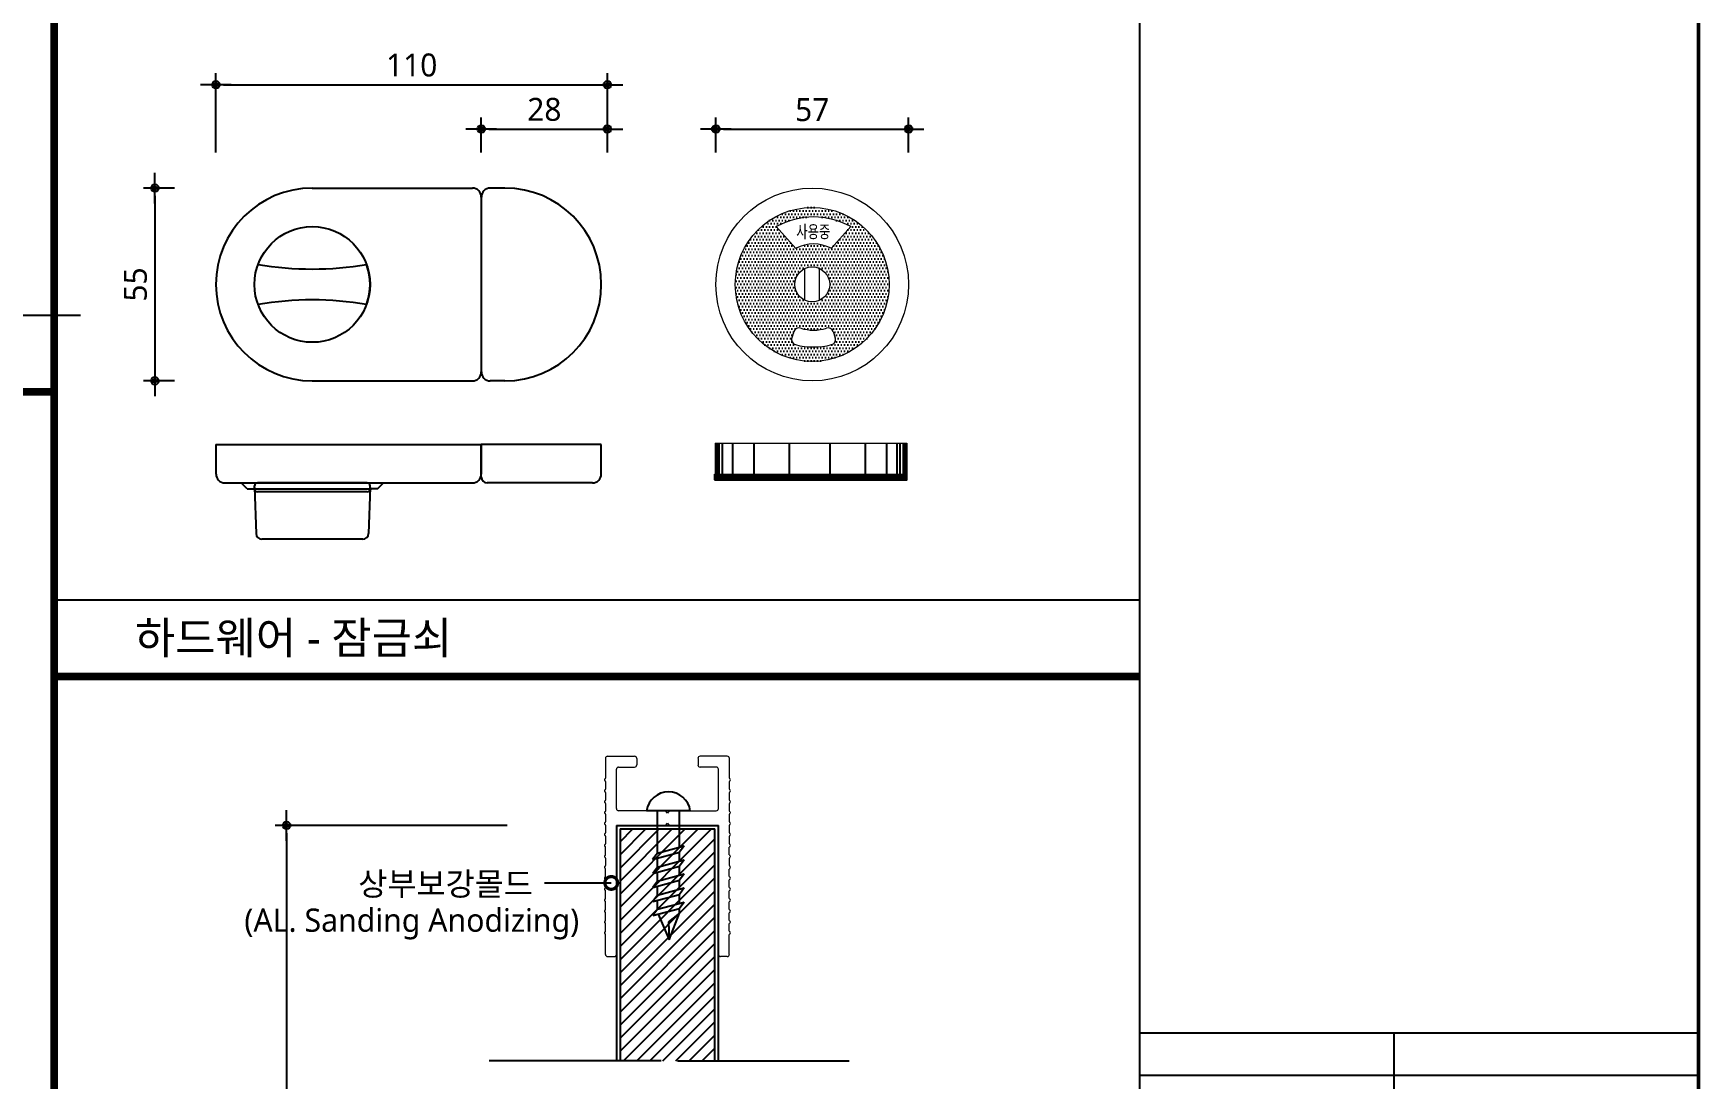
# Model space of a CAD drawing. Extents: x -256 to 8104, y -176 to 5714.
# Drawn here: x 5805 to 7984, y 3126 to 4493 of the extents above; entities that cross this region are included whole.
import ezdxf
from ezdxf.enums import TextEntityAlignment as Align

# ---------------------------------------------------------------- set-up
doc = ezdxf.new("R2010")
doc.units = 0
doc.header["$LTSCALE"] = 30
doc.linetypes.add('HIDDEN2', pattern=[4.7625, 3.175, -1.5875])
doc.layers.get('0').update_dxf_attribs({"linetype": 'CONTINUOUS'})
doc.layers.get('DEFPOINTS').update_dxf_attribs({"linetype": 'CONTINUOUS'})
for name, color, linetype in [('02---제품선', 4, 'CONTINUOUS'), ('C', 2, 'CONTINUOUS'), ('curior-0Line', 252, 'CONTINUOUS'), ('DIM', 7, 'CONTINUOUS'), ('HAT', 8, 'CONTINUOUS'), ('TIT', 3, 'CONTINUOUS'), ('기타', 1, 'CONTINUOUS'), ('문자', 3, 'CONTINUOUS'), ('상부보강몰드', 4, 'HIDDEN2'), ('잠금쇠(회전형)', 4, 'CONTINUOUS'), ('치수', 1, 'CONTINUOUS'), ('판넬', 2, 'CONTINUOUS'), ('해치', 8, 'CONTINUOUS')]:
    doc.layers.add(name, color=color, linetype=linetype)
doc.styles.add('HDW', font='gulim.ttc')
doc.styles.add('돋움', font='malgun.ttf')
doc.dimstyles.new('10', dxfattribs={"dimscale": 10, "dimtxt": 3, "dimasz": 1, "dimexe": 1.5, "dimexo": 2, "dimgap": 1, "dimtad": 1, "dimdec": 0, "dimlunit": 6, "dimtxsty": '돋움', "dimblk": 'DIMDOT', "dimcen": -1, "dimdle": 1.5, "dimclrt": 3, "dimazin": 3, "dimtfac": 1, "dimtdec": 0, "dimtix": 1, "dimtmove": 2, "dimatfit": 3, "dimldrblk": 'DIMDOT', "dimarcsym": 0})

# ---------------------------------------------------------------- blocks, each defined once
blk = doc.blocks.new('DIMDOT')
at = {"linetype": 'Continuous'}
blk.add_line((-2, 0), (2, 0), dxfattribs=at)
for radius in [0.5, 0.25]:
    blk.add_circle((0, 0), radius, dxfattribs=at)
blk = doc.blocks.new('*D1079')
at = {"layer": 'DEFPOINTS', "color": 0}
for p in [(205029.1, -2360.8), (204517.1, -2469.4), (205029.1, -2469.4)]:
    blk.add_point(p, dxfattribs=at)
at = {"layer": 'DIM', "color": 0, "lineweight": -2, "ltscale": 10}
for p, q in [((204517.1, -2449.4), (204517.1, -2345.8)), ((205029.1, -2449.4), (205029.1, -2345.8)), ((204527.1, -2360.8), (205019.1, -2360.8))]:
    blk.add_line(p, q, dxfattribs=at)
at = {"layer": 'DIM', "color": 0, "lineweight": -2, "xscale": 10, "yscale": 10, "zscale": 10, "rotation": 180}
blk.add_blockref('DIMDOT', (204517.1, -2360.8), dxfattribs=at)
at = {"layer": 'DIM', "color": 0, "lineweight": -2, "xscale": 10, "yscale": 10, "zscale": 10}
blk.add_blockref('DIMDOT', (205029.1, -2360.8), dxfattribs=at)
at = {"layer": 'DIM', "color": 3, "insert": (204773.1, -2335.2), "char_height": 30, "attachment_point": 5, "style": '돋움'}
blk.add_mtext('110', dxfattribs=at)
blk = doc.blocks.new('*D1080')
at = {"layer": 'DEFPOINTS', "color": 0}
for p in [(205029.1, -2418.7), (204864.1, -2469.4), (205029.1, -2469.4)]:
    blk.add_point(p, dxfattribs=at)
at = {"layer": 'DIM', "color": 0, "lineweight": -2, "ltscale": 10}
for p, q in [((204864.1, -2449.4), (204864.1, -2403.7)), ((204874.1, -2418.7), (205019.1, -2418.7)), ((205029.1, -2449.4), (205029.1, -2403.7))]:
    blk.add_line(p, q, dxfattribs=at)
at = {"layer": 'DIM', "color": 0, "lineweight": -2, "xscale": 10, "yscale": 10, "zscale": 10, "rotation": 180}
blk.add_blockref('DIMDOT', (204864.1, -2418.7), dxfattribs=at)
at = {"layer": 'DIM', "color": 0, "lineweight": -2, "xscale": 10, "yscale": 10, "zscale": 10}
blk.add_blockref('DIMDOT', (205029.1, -2418.7), dxfattribs=at)
at = {"layer": 'DIM', "color": 3, "insert": (204946.6, -2393.2), "char_height": 30, "attachment_point": 5, "style": '돋움'}
blk.add_mtext('28', dxfattribs=at)
blk = doc.blocks.new('*D1081')
at = {"layer": 'DEFPOINTS', "color": 0}
for p in [(205422.9, -2418.7), (205170.9, -2469.4), (205422.9, -2469.4)]:
    blk.add_point(p, dxfattribs=at)
at = {"layer": 'DIM', "color": 0, "lineweight": -2, "ltscale": 10}
for p, q in [((205170.9, -2449.4), (205170.9, -2403.7)), ((205180.9, -2418.7), (205412.9, -2418.7)), ((205422.9, -2449.4), (205422.9, -2403.7))]:
    blk.add_line(p, q, dxfattribs=at)
at = {"layer": 'DIM', "color": 0, "lineweight": -2, "xscale": 10, "yscale": 10, "zscale": 10, "rotation": 180}
blk.add_blockref('DIMDOT', (205170.9, -2418.7), dxfattribs=at)
at = {"layer": 'DIM', "color": 0, "lineweight": -2, "xscale": 10, "yscale": 10, "zscale": 10}
blk.add_blockref('DIMDOT', (205422.9, -2418.7), dxfattribs=at)
at = {"layer": 'DIM', "color": 3, "insert": (205296.9, -2393.5), "char_height": 30, "attachment_point": 5, "style": '돋움'}
blk.add_mtext('57', dxfattribs=at)
blk = doc.blocks.new('*D1086')
at = {"layer": 'DEFPOINTS', "color": 0}
for p in [(204482.8, -2495.9), (204437.2, -2747.9), (204482.8, -2747.9)]:
    blk.add_point(p, dxfattribs=at)
at = {"layer": 'DIM', "color": 0, "lineweight": -2, "ltscale": 10}
for p, q in [((204462.8, -2495.9), (204422.2, -2495.9)), ((204437.2, -2505.9), (204437.2, -2737.9)), ((204462.8, -2747.9), (204422.2, -2747.9))]:
    blk.add_line(p, q, dxfattribs=at)
at = {"layer": 'DIM', "color": 0, "lineweight": -2, "xscale": 10, "yscale": 10, "zscale": 10}
for p, rotation in [((204437.2, -2495.9), 90), ((204437.2, -2747.9), 270)]:
    blk.add_blockref('DIMDOT', p, dxfattribs=dict(at, rotation=rotation))
at = {"layer": 'DIM', "color": 3, "insert": (204411.9, -2621.9), "char_height": 30, "attachment_point": 5, "rotation": 90, "style": '돋움'}
blk.add_mtext('55', dxfattribs=at)
blk = doc.blocks.new('*D1087')
at = {"layer": 'DEFPOINTS', "color": 0}
for p in [(204918.1, -3329), (204609.4, -5632.3), (204918.1, -5632.3)]:
    blk.add_point(p, dxfattribs=at)
at = {"layer": 'DIM', "color": 0, "lineweight": -2, "ltscale": 10}
for p, q in [((204898.1, -3329), (204594.4, -3329)), ((204609.4, -3339), (204609.4, -5622.3)), ((204898.1, -5632.3), (204594.4, -5632.3))]:
    blk.add_line(p, q, dxfattribs=at)
at = {"layer": 'DIM', "color": 0, "lineweight": -2, "xscale": 10, "yscale": 10, "zscale": 10}
for p, rotation in [((204609.4, -3329), 90), ((204609.4, -5632.3), 270)]:
    blk.add_blockref('DIMDOT', p, dxfattribs=dict(at, rotation=rotation))
at = {"layer": 'DIM', "color": 3, "insert": (204584.1, -4480.6), "char_height": 30, "attachment_point": 5, "rotation": 90, "style": '돋움'}
blk.add_mtext('VAR.', dxfattribs=at)
blk = doc.blocks.new('A$C13EB2441')
for p, q in [((0.837, 7.375), (0.837, 14.115)), ((0.837, 6.74), (0.837, 0))]:
    blk.add_line(p, q)
blk = doc.blocks.new('_DOTSMALL')
at = {"color": 0, "linetype": 'ByBlock', "const_width": 0.5}
blk.add_lwpolyline([(-0.0625, 0, 1), (0.0625, 0, 1)], format="xyb", close=True, dxfattribs=at)
blk = doc.blocks.new('A$C63EC304E')
at = {"layer": '치수', "color": 1, "xscale": 2.5, "yscale": 2.5, "zscale": 2.5, "rotation": 234.3098741996962}
blk.add_blockref('_DOTSMALL', (0.31, 0.31), dxfattribs=at)
blk = doc.blocks.new('A$C2BC9653E')
at = {"layer": '치수', "xscale": 0.3333333333333333, "yscale": 0.3333333333333333, "zscale": 0.3333333333333333}
blk.add_blockref('A$C63EC304E', (0, 0), dxfattribs=at)
blk = doc.blocks.new('A$C7FC71301')
at = {"layer": '치수', "rotation": 180}
blk.add_blockref('A$C2BC9653E', (0.208, 0.208), dxfattribs=at)
blk = doc.blocks.new('A$C4A20372B')
at = {"layer": '치수'}
blk.add_blockref('A$C7FC71301', (0, 0), dxfattribs=at)
blk = doc.blocks.new('A$C566469F5')
at = {"layer": '치수'}
blk.add_blockref('A$C4A20372B', (0, 0), dxfattribs=at)
blk = doc.blocks.new('A$C7E317CD4')
at = {"layer": '해치', "xscale": 2, "yscale": 2, "zscale": 2}
blk.add_blockref('A$C566469F5', (0, 0), dxfattribs=at)
blk = doc.blocks.new('A$C601D7F27')
at = {"layer": '치수'}
blk.add_blockref('A$C7E317CD4', (0, 0), dxfattribs=at)
blk = doc.blocks.new('A$C38802C08')
at = {"layer": '치수'}
blk.add_blockref('A$C601D7F27', (0, 0), dxfattribs=at)
blk = doc.blocks.new('BASIC_40', base_point=(198473.5, -6786.3))
at = {"layer": 'HAT', "transparency": 33554687}
h = blk.add_hatch(dxfattribs=at)
h.set_pattern_fill('ANSI31', color=256, scale=3.811219)
h.set_pattern_definition([(45, (190955.914, -6822.053), (-8.55643, 8.55643), [])])
h.paths.add_polyline_path([(205099.4, -3636.7), (205120.5, -3636.7), (205169.5, -3636.7), (205169.5, -3333.7), (205045.6, -3333.7), (205045.6, -3636.7)])
at = {"layer": '해치'}
h = blk.add_hatch(dxfattribs=at)
h.set_pattern_fill('DOTS', color=256, scale=2.628474)
h.set_pattern_definition([(0, (199602.8484, -6079.2786), (2.086351, 4.1727023), [0, -4.1727023])])
h.paths.add_polyline_path([(205397.5, -2621.9, 1), (205196.2, -2621.9, 1)])
h.paths.add_polyline_path([(205273.9, -2621.9, -1), (205319.8, -2621.9, -1)], flags=16)
h.paths.add_polyline_path([(205321.6, -2574.7, 0.250537), (205275.7, -2574.7), (205249.9, -2546.2, -0.258173), (205347.4, -2546.2)], flags=16)
h.paths.add_polyline_path([(205324.3, -2683.4), (205327.1, -2691.5, -0.437988), (205322.3, -2700.6, -0.127495), (205275.1, -2700.6, -0.437988), (205270.2, -2691.5), (205273, -2683.4, -0.407197), (205281.8, -2679, 0.156299), (205315.5, -2679, -0.407197)], flags=16)
h.paths.add_polyline_path([(205272.3, -2567.7), (205272.3, -2538.4), (205324.6, -2538.4), (205324.6, -2567.7)], flags=8)
at = {"color": 8}
for p, q in [((200992.3, -2662.1), (204340.1, -2662.1)), ((204305.4, -3034.3), (205725.1, -3034.3))]:
    blk.add_line(p, q, dxfattribs=at)
at = {"color": 2}
for points in [[(198472.8, -1247.9), (205725.1, -1247.9), (205725.1, -6786.2), (198472.8, -6786.2)], [(198472.8, -1247.9), (205725.1, -1247.9), (205725.1, -6786.2), (198472.8, -6786.2)], [(198472.8, -1247.9), (206454.7, -1247.9), (206454.7, -6786.2), (198472.8, -6786.2)]]:
    blk.add_lwpolyline(points, close=True, dxfattribs=at)
at = {"color": 8, "const_width": 10}
for points in [[(204305.4, -6786.2), (204305.4, -1247.9)], [(200957.6, -2762.1), (204305.4, -2762.1)], [(204305.4, -3134.3), (205725.1, -3134.3)]]:
    blk.add_lwpolyline(points, dxfattribs=at)
at = {"layer": '02---제품선'}
for p, q in [((204643.1, -2495.9), (204852.5, -2495.9)), ((204895.1, -2495.9), (204875.8, -2495.9)), ((204864.1, -2507.6), (204864.1, -2736.3)), ((204864.1, -2507.6), (204864.1, -2736.3)), ((204643.1, -2747.9), (204852.5, -2747.9)), ((204895.1, -2747.9), (204875.8, -2747.9)), ((204517.1, -2830.9), (204864.1, -2830.9)), ((204517.1, -2830.9), (204517.1, -2869.7)), ((204864.1, -2830.9), (204864.1, -2869.7)), ((205021.1, -2830.9), (204864.1, -2830.9)), ((204864.1, -2873.6), (204864.1, -2830.9)), ((205021.1, -2869.7), (205021.1, -2830.9)), ((204528.8, -2881.3), (204550.1, -2881.3)), ((204550.1, -2881.3), (204736.2, -2881.3)), ((204557.9, -2889.1), (204550.1, -2881.3)), ((204557.9, -2889.1), (204565.6, -2889.1)), ((204565.6, -2889.1), (204720.7, -2889.1)), ((204567.5, -2889.1), (204567.5, -2885.2)), ((204567.5, -2887.1), (204569.6, -2947.5)), ((204714.9, -2881.3), (204571.4, -2881.3)), ((204714.9, -2893), (204571.4, -2893)), ((204718.8, -2887.1), (204716.7, -2947.5)), ((204718.7, -2889.1), (204718.7, -2885.2)), ((204728.4, -2889.1), (204720.7, -2889.1)), ((204728.4, -2889.1), (204736.2, -2881.3)), ((204736.2, -2881.3), (204852.5, -2881.3)), ((205009.5, -2881.3), (204871.9, -2881.3)), ((204709, -2955), (204577.3, -2955))]:
    blk.add_line(p, q, dxfattribs=at)
blk.add_circle((204643.1, -2621.9), 75.6, dxfattribs=at)
blk.add_circle((204643.1, -2621.9), 75.6, dxfattribs=at)
for centre, radius, start, end in [((204643.1, -2621.9), 126, 90, 180), ((204852.5, -2507.6), 11.6, 0, 90), ((204875.8, -2507.6), 11.6, 90, 180), ((204895.1, -2621.9), 126, 0, 90), ((204643.1, -2185.1), 416.6, 260.2031, 279.7969), ((204643.1, -2621.9), 75.6, 340.7512, 19.2488), ((204643.1, -2621.9), 126, 180, 270), ((204895.1, -2621.9), 126, 270, 0), ((204643.1, -3058.7), 416.6, 80.2031, 99.7969), ((204852.5, -2736.3), 11.6, 270, 0), ((204875.8, -2736.3), 11.6, 180, 270), ((204528.8, -2869.7), 11.6, 180, 270), ((204852.5, -2869.7), 11.6, 270, 0), ((204871.9, -2873.6), 7.75, 180, 270), ((205009.5, -2869.7), 11.6, 270, 0), ((204571.4, -2885.2), 3.88, 90, 180), ((204571.4, -2889.1), 3.88, 180, 270), ((204714.9, -2885.2), 3.88, 0, 90), ((204714.9, -2889.1), 3.88, 270, 0), ((204577.3, -2947.2), 7.75, 182, 270), ((204709, -2947.2), 7.75, 270, 358)]:
    blk.add_arc(centre, radius, start, end, dxfattribs=at)
at = {"layer": 'C'}
for p, q in [((205045.6, -3333.7), (205045.6, -3636.7)), ((205045.6, -3333.7), (205169.5, -3333.7)), ((205045.6, -3333.7), (205169.5, -3333.7)), ((205169.5, -3636.7), (205169.5, -3333.7))]:
    blk.add_line(p, q, dxfattribs=at)
at = {"layer": 'curior-0Line'}
for p, q in [((205725.1, -1247.9), (205725.1, -6785.4)), ((205725.5, -3600.3), (206457.5, -3600.3)), ((206057.7, -3600.3), (206057.7, -4154.1)), ((205725.5, -3655.7), (206457.5, -3655.7))]:
    blk.add_line(p, q, dxfattribs=at)
blk.add_lwpolyline([(206457.5, -1247.9), (205725.1, -1247.9), (205725.1, -6786.2), (206457.5, -6786.2)], close=True, dxfattribs=at)
at = {"layer": '기타', "color": 1}
for p, q in [((205094.6, -3365.1), (205094.6, -3309.9)), ((205123.2, -3357.5), (205123.2, -3309.9)), ((205094.5, -3365.1), (205129.5, -3355.8)), ((205129.5, -3355.8), (205123.2, -3364.1)), ((205088.2, -3373.4), (205123.2, -3364.1)), ((205094.5, -3365.1), (205088.2, -3373.4)), ((205094.5, -3383.5), (205129.5, -3374.2)), ((205094.6, -3383.4), (205094.6, -3371.7)), ((205123.2, -3375.8), (205123.2, -3364.1)), ((205129.5, -3374.2), (205123.3, -3382.5)), ((205088.3, -3391.8), (205123.3, -3382.5)), ((205094.5, -3383.5), (205088.3, -3391.8)), ((205094.6, -3401.8), (205094.6, -3390.1)), ((205094.6, -3401.8), (205129.5, -3392.5)), ((205123.2, -3394.2), (205123.2, -3382.5)), ((205129.5, -3392.5), (205123.3, -3400.8)), ((205088.3, -3410.1), (205123.3, -3400.8)), ((205094.6, -3401.8), (205088.3, -3410.1)), ((205088.4, -3428.5), (205123.4, -3419.2)), ((205094.6, -3420.1), (205088.4, -3428.5)), ((205094.6, -3420.1), (205094.6, -3408.4)), ((205094.6, -3420.1), (205129.6, -3410.8)), ((205123.2, -3412.5), (205123.2, -3400.8)), ((205123.2, -3430.9), (205123.2, -3419.2)), ((205129.6, -3410.8), (205123.4, -3419.2)), ((205088.4, -3446.8), (205123.4, -3437.5)), ((205094.6, -3438.5), (205088.4, -3446.8)), ((205094.6, -3438.5), (205094.6, -3426.8)), ((205094.6, -3438.5), (205129.6, -3429.2)), ((205123.2, -3443.8), (205123.2, -3437.6)), ((205129.6, -3429.2), (205123.4, -3437.5)), ((205095.4, -3445), (205109.9, -3478.6)), ((205123.2, -3443.8), (205109, -3455.1)), ((205109, -3455.1), (205109.9, -3478.6)), ((205109.9, -3478.6), (205123.2, -3443.8))]:
    blk.add_line(p, q, dxfattribs=at)
blk.add_arc((205108.9, -3314.1), 28.9, 8.3784, 171.6216, dxfattribs=at)
at = {"layer": '상부보강몰드', "linetype": 'Continuous', "lineweight": 15}
for p, q in [((205026.6, -3241.4), (205026.6, -3267.3)), ((205029.4, -3238.5), (205064.7, -3238.5)), ((205067.5, -3241.4), (205067.5, -3250)), ((205147.6, -3241.4), (205147.6, -3250)), ((205185.7, -3238.5), (205150.4, -3238.5)), ((205188.5, -3241.4), (205188.5, -3267.3)), ((205040.8, -3307.1), (205040.8, -3255.7)), ((205043.7, -3252.8), (205064.7, -3252.8)), ((205171.4, -3252.8), (205150.4, -3252.8)), ((205174.2, -3307.1), (205174.2, -3255.7)), ((205026.6, -3271.6), (205026.6, -3281.6)), ((205026.6, -3271.6), (205026.6, -3281.6)), ((205026.6, -3285.9), (205026.6, -3295.9)), ((205026.6, -3285.9), (205026.6, -3295.9)), ((205188.5, -3271.6), (205188.5, -3281.6)), ((205188.5, -3271.6), (205188.5, -3281.6)), ((205188.5, -3285.9), (205188.5, -3295.9)), ((205188.5, -3285.9), (205188.5, -3295.9)), ((205026.6, -3300.2), (205026.6, -3310.2)), ((205026.6, -3300.2), (205026.6, -3310.2)), ((205105.2, -3309.9), (205043.7, -3309.9)), ((205107.5, -3312.8), (205105.2, -3309.9)), ((205109.9, -3309.9), (205107.5, -3312.8)), ((205109.9, -3309.9), (205171.4, -3309.9)), ((205188.5, -3300.2), (205188.5, -3310.2)), ((205188.5, -3300.2), (205188.5, -3310.2)), ((205026.6, -3314.5), (205026.6, -3324.4)), ((205026.6, -3314.5), (205026.6, -3324.4)), ((205026.6, -3328.8), (205026.6, -3338.7)), ((205026.6, -3328.8), (205026.6, -3338.7)), ((205040.8, -3329), (205040.8, -3497.6)), ((205040.8, -3329), (205105.2, -3329)), ((205105.2, -3329), (205107.5, -3326.1)), ((205107.5, -3326.1), (205109.9, -3329)), ((205174.2, -3329), (205109.9, -3329)), ((205174.2, -3329), (205174.2, -3497.6)), ((205188.5, -3314.5), (205188.5, -3324.4)), ((205188.5, -3314.5), (205188.5, -3324.4)), ((205188.5, -3328.8), (205188.5, -3338.7)), ((205188.5, -3328.8), (205188.5, -3338.7)), ((205026.6, -3343.1), (205026.6, -3353)), ((205026.6, -3343.1), (205026.6, -3353)), ((205188.5, -3343.1), (205188.5, -3353)), ((205188.5, -3343.1), (205188.5, -3353)), ((205026.6, -3367.3), (205026.6, -3357.4)), ((205026.6, -3371.7), (205026.6, -3381.6)), ((205188.5, -3367.3), (205188.5, -3357.4)), ((205188.5, -3371.7), (205188.5, -3381.6)), ((205026.6, -3395.9), (205026.6, -3386)), ((205188.5, -3395.9), (205188.5, -3386)), ((205026.6, -3410.2), (205026.6, -3400.3)), ((205026.6, -3424.5), (205026.6, -3414.6)), ((205188.5, -3410.2), (205188.5, -3400.3)), ((205188.5, -3424.5), (205188.5, -3414.6)), ((205026.6, -3438.8), (205026.6, -3428.9)), ((205026.6, -3453.1), (205026.6, -3443.1)), ((205188.5, -3438.8), (205188.5, -3428.9)), ((205188.5, -3453.1), (205188.5, -3443.1)), ((205026.6, -3467.4), (205026.6, -3457.4)), ((205188.5, -3467.4), (205188.5, -3457.4)), ((205026.6, -3497.6), (205026.6, -3471.7)), ((205188.5, -3497.6), (205188.5, -3471.7)), ((205029.4, -3500.5), (205038, -3500.5)), ((205185.7, -3500.5), (205177.1, -3500.5))]:
    blk.add_line(p, q, dxfattribs=at)
for centre, radius, start, end in [((205029.4, -3241.4), 2.86, 90, 180), ((205029.4, -3241.4), 2.86, 90, 180), ((205064.7, -3241.4), 2.86, 0, 90), ((205150.4, -3241.4), 2.86, 90, 180), ((205185.7, -3241.4), 2.86, 0, 90), ((205185.7, -3241.4), 2.86, 0, 90), ((205026.6, -3269.5), 1.43, 113.5782, 246.4218), ((205026.6, -3269.5), 1.43, 113.5782, 246.4218), ((205026.6, -3269.5), 1.43, 113.5782, 246.4218), ((205026.6, -3269.5), 1.43, 113.5782, 246.4218), ((205025.6, -3267.3), 0.953, 293.5782, 0), ((205025.6, -3267.3), 0.953, 293.5782, 0), ((205025.6, -3267.3), 0.953, 293.5782, 0), ((205025.6, -3267.3), 0.953, 293.5782, 0), ((205043.7, -3255.7), 2.86, 90, 180), ((205064.7, -3250), 2.86, 270, 0), ((205150.4, -3250), 2.86, 180, 270), ((205171.4, -3255.7), 2.86, 0, 90), ((205189.5, -3267.3), 0.953, 180, 246.4218), ((205189.5, -3267.3), 0.953, 180, 246.4218), ((205189.5, -3267.3), 0.953, 180, 246.4218), ((205189.5, -3267.3), 0.953, 180, 246.4218), ((205188.5, -3269.5), 1.43, 293.5782, 66.4218), ((205188.5, -3269.5), 1.43, 293.5782, 66.4218), ((205188.5, -3269.5), 1.43, 293.5782, 66.4218), ((205188.5, -3269.5), 1.43, 293.5782, 66.4218), ((205026.6, -3283.8), 1.43, 113.5782, 246.4218), ((205026.6, -3283.8), 1.43, 113.5782, 246.4218), ((205026.6, -3283.8), 1.43, 113.5782, 246.4218), ((205026.6, -3283.8), 1.43, 113.5782, 246.4218), ((205025.6, -3271.6), 0.953, 0, 66.4218), ((205025.6, -3271.6), 0.953, 0, 66.4218), ((205025.6, -3271.6), 0.953, 0, 66.4218), ((205025.6, -3271.6), 0.953, 0, 66.4218), ((205025.6, -3281.6), 0.953, 293.5782, 0), ((205025.6, -3281.6), 0.953, 293.5782, 0), ((205025.6, -3281.6), 0.953, 293.5782, 0), ((205025.6, -3281.6), 0.953, 293.5782, 0), ((205025.6, -3285.9), 0.953, 0, 66.4218), ((205025.6, -3285.9), 0.953, 0, 66.4218), ((205025.6, -3285.9), 0.953, 0, 66.4218), ((205025.6, -3285.9), 0.953, 0, 66.4218), ((205189.5, -3271.6), 0.953, 113.5782, 180), ((205189.5, -3271.6), 0.953, 113.5782, 180), ((205189.5, -3271.6), 0.953, 113.5782, 180), ((205189.5, -3271.6), 0.953, 113.5782, 180), ((205189.5, -3281.6), 0.953, 180, 246.4218), ((205189.5, -3281.6), 0.953, 180, 246.4218), ((205189.5, -3281.6), 0.953, 180, 246.4218), ((205189.5, -3281.6), 0.953, 180, 246.4218), ((205189.5, -3285.9), 0.953, 113.5782, 180), ((205189.5, -3285.9), 0.953, 113.5782, 180), ((205189.5, -3285.9), 0.953, 113.5782, 180), ((205189.5, -3285.9), 0.953, 113.5782, 180), ((205188.5, -3283.8), 1.43, 293.5782, 66.4218), ((205188.5, -3283.8), 1.43, 293.5782, 66.4218), ((205188.5, -3283.8), 1.43, 293.5782, 66.4218), ((205188.5, -3283.8), 1.43, 293.5782, 66.4218), ((205026.6, -3298), 1.43, 113.5782, 246.4218), ((205026.6, -3298), 1.43, 113.5782, 246.4218), ((205026.6, -3298), 1.43, 113.5782, 246.4218), ((205026.6, -3298), 1.43, 113.5782, 246.4218), ((205026.6, -3312.3), 1.43, 113.5782, 246.4218), ((205026.6, -3312.3), 1.43, 113.5782, 246.4218), ((205026.6, -3312.3), 1.43, 113.5782, 246.4218), ((205026.6, -3312.3), 1.43, 113.5782, 246.4218), ((205025.6, -3295.9), 0.953, 293.5782, 0), ((205025.6, -3295.9), 0.953, 293.5782, 0), ((205025.6, -3295.9), 0.953, 293.5782, 0), ((205025.6, -3295.9), 0.953, 293.5782, 0), ((205025.6, -3300.2), 0.953, 0, 66.4218), ((205025.6, -3300.2), 0.953, 0, 66.4218), ((205025.6, -3300.2), 0.953, 0, 66.4218), ((205025.6, -3300.2), 0.953, 0, 66.4218), ((205025.6, -3310.2), 0.953, 293.5782, 0), ((205025.6, -3310.2), 0.953, 293.5782, 0), ((205025.6, -3310.2), 0.953, 293.5782, 0), ((205025.6, -3310.2), 0.953, 293.5782, 0), ((205043.7, -3307.1), 2.86, 180, 270), ((205171.4, -3307.1), 2.86, 270, 0), ((205189.5, -3295.9), 0.953, 180, 246.4218), ((205189.5, -3295.9), 0.953, 180, 246.4218), ((205189.5, -3295.9), 0.953, 180, 246.4218), ((205189.5, -3295.9), 0.953, 180, 246.4218), ((205189.5, -3300.2), 0.953, 113.5782, 180), ((205189.5, -3300.2), 0.953, 113.5782, 180), ((205189.5, -3300.2), 0.953, 113.5782, 180), ((205189.5, -3300.2), 0.953, 113.5782, 180), ((205189.5, -3310.2), 0.953, 180, 246.4218), ((205189.5, -3310.2), 0.953, 180, 246.4218), ((205189.5, -3310.2), 0.953, 180, 246.4218), ((205189.5, -3310.2), 0.953, 180, 246.4218), ((205188.5, -3298), 1.43, 293.5782, 66.4218), ((205188.5, -3298), 1.43, 293.5782, 66.4218), ((205188.5, -3298), 1.43, 293.5782, 66.4218), ((205188.5, -3298), 1.43, 293.5782, 66.4218), ((205188.5, -3312.3), 1.43, 293.5782, 66.4218), ((205188.5, -3312.3), 1.43, 293.5782, 66.4218), ((205188.5, -3312.3), 1.43, 293.5782, 66.4218), ((205188.5, -3312.3), 1.43, 293.5782, 66.4218), ((205026.6, -3326.6), 1.43, 113.5782, 246.4218), ((205026.6, -3326.6), 1.43, 113.5782, 246.4218), ((205026.6, -3326.6), 1.43, 113.5782, 246.4218), ((205026.6, -3326.6), 1.43, 113.5782, 246.4218), ((205025.6, -3314.5), 0.953, 0, 66.4218), ((205025.6, -3314.5), 0.953, 0, 66.4218), ((205025.6, -3314.5), 0.953, 0, 66.4218), ((205025.6, -3314.5), 0.953, 0, 66.4218), ((205025.6, -3324.4), 0.953, 293.5782, 0), ((205025.6, -3324.4), 0.953, 293.5782, 0), ((205025.6, -3324.4), 0.953, 293.5782, 0), ((205025.6, -3324.4), 0.953, 293.5782, 0), ((205025.6, -3328.8), 0.953, 0, 66.4218), ((205025.6, -3328.8), 0.953, 0, 66.4218), ((205025.6, -3328.8), 0.953, 0, 66.4218), ((205025.6, -3328.8), 0.953, 0, 66.4218), ((205189.5, -3314.5), 0.953, 113.5782, 180), ((205189.5, -3314.5), 0.953, 113.5782, 180), ((205189.5, -3314.5), 0.953, 113.5782, 180), ((205189.5, -3314.5), 0.953, 113.5782, 180), ((205189.5, -3324.4), 0.953, 180, 246.4218), ((205189.5, -3324.4), 0.953, 180, 246.4218), ((205189.5, -3324.4), 0.953, 180, 246.4218), ((205189.5, -3324.4), 0.953, 180, 246.4218), ((205189.5, -3328.8), 0.953, 113.5782, 180), ((205189.5, -3328.8), 0.953, 113.5782, 180), ((205189.5, -3328.8), 0.953, 113.5782, 180), ((205189.5, -3328.8), 0.953, 113.5782, 180), ((205188.5, -3326.6), 1.43, 293.5782, 66.4218), ((205188.5, -3326.6), 1.43, 293.5782, 66.4218), ((205188.5, -3326.6), 1.43, 293.5782, 66.4218), ((205188.5, -3326.6), 1.43, 293.5782, 66.4218), ((205026.6, -3340.9), 1.43, 113.5782, 246.4218), ((205026.6, -3340.9), 1.43, 113.5782, 246.4218), ((205026.6, -3340.9), 1.43, 113.5782, 246.4218), ((205026.6, -3340.9), 1.43, 113.5782, 246.4218), ((205026.6, -3355.2), 1.43, 113.5782, 246.4218), ((205026.6, -3355.2), 1.43, 113.5782, 246.4218), ((205025.6, -3338.7), 0.953, 293.5782, 0), ((205025.6, -3338.7), 0.953, 293.5782, 0), ((205025.6, -3338.7), 0.953, 293.5782, 0), ((205025.6, -3338.7), 0.953, 293.5782, 0), ((205025.6, -3343.1), 0.953, 0, 66.4218), ((205025.6, -3343.1), 0.953, 0, 66.4218), ((205025.6, -3343.1), 0.953, 0, 66.4218), ((205025.6, -3343.1), 0.953, 0, 66.4218), ((205025.6, -3353), 0.953, 293.5782, 0), ((205025.6, -3353), 0.953, 293.5782, 0), ((205189.5, -3338.7), 0.953, 180, 246.4218), ((205189.5, -3338.7), 0.953, 180, 246.4218), ((205189.5, -3338.7), 0.953, 180, 246.4218), ((205189.5, -3338.7), 0.953, 180, 246.4218), ((205189.5, -3343.1), 0.953, 113.5782, 180), ((205189.5, -3343.1), 0.953, 113.5782, 180), ((205189.5, -3343.1), 0.953, 113.5782, 180), ((205189.5, -3343.1), 0.953, 113.5782, 180), ((205189.5, -3353), 0.953, 180, 246.4218), ((205189.5, -3353), 0.953, 180, 246.4218), ((205188.5, -3340.9), 1.43, 293.5782, 66.4218), ((205188.5, -3340.9), 1.43, 293.5782, 66.4218), ((205188.5, -3340.9), 1.43, 293.5782, 66.4218), ((205188.5, -3340.9), 1.43, 293.5782, 66.4218), ((205188.5, -3355.2), 1.43, 293.5782, 66.4218), ((205188.5, -3355.2), 1.43, 293.5782, 66.4218), ((205026.6, -3369.5), 1.43, 113.5782, 246.4218), ((205026.6, -3369.5), 1.43, 113.5782, 246.4218), ((205025.6, -3357.4), 0.953, 0, 66.4218), ((205025.6, -3357.4), 0.953, 0, 66.4218), ((205025.6, -3367.3), 0.953, 293.5782, 0), ((205025.6, -3367.3), 0.953, 293.5782, 0), ((205025.6, -3371.7), 0.953, 0, 66.4218), ((205025.6, -3371.7), 0.953, 0, 66.4218), ((205189.5, -3357.4), 0.953, 113.5782, 180), ((205189.5, -3357.4), 0.953, 113.5782, 180), ((205189.5, -3367.3), 0.953, 180, 246.4218), ((205189.5, -3367.3), 0.953, 180, 246.4218), ((205189.5, -3371.7), 0.953, 113.5782, 180), ((205189.5, -3371.7), 0.953, 113.5782, 180), ((205188.5, -3369.5), 1.43, 293.5782, 66.4218), ((205188.5, -3369.5), 1.43, 293.5782, 66.4218), ((205026.6, -3383.8), 1.43, 113.5782, 246.4218), ((205026.6, -3398.1), 1.43, 113.5782, 246.4218), ((205026.6, -3398.1), 1.43, 113.5782, 246.4218), ((205025.6, -3381.6), 0.953, 293.5782, 0), ((205025.6, -3386), 0.953, 0, 66.4218), ((205025.6, -3395.9), 0.953, 293.5782, 0), ((205025.6, -3395.9), 0.953, 293.5782, 0), ((205025.6, -3400.3), 0.953, 0, 66.4218), ((205025.6, -3400.3), 0.953, 0, 66.4218), ((205189.5, -3381.6), 0.953, 180, 246.4218), ((205189.5, -3386), 0.953, 113.5782, 180), ((205189.5, -3395.9), 0.953, 180, 246.4218), ((205189.5, -3395.9), 0.953, 180, 246.4218), ((205189.5, -3400.3), 0.953, 113.5782, 180), ((205189.5, -3400.3), 0.953, 113.5782, 180), ((205188.5, -3383.8), 1.43, 293.5782, 66.4218), ((205188.5, -3398.1), 1.43, 293.5782, 66.4218), ((205188.5, -3398.1), 1.43, 293.5782, 66.4218), ((205026.6, -3412.4), 1.43, 113.5782, 246.4218), ((205026.6, -3412.4), 1.43, 113.5782, 246.4218), ((205025.6, -3410.2), 0.953, 293.5782, 0), ((205025.6, -3410.2), 0.953, 293.5782, 0), ((205025.6, -3414.6), 0.953, 0, 66.4218), ((205025.6, -3414.6), 0.953, 0, 66.4218), ((205189.5, -3410.2), 0.953, 180, 246.4218), ((205189.5, -3410.2), 0.953, 180, 246.4218), ((205189.5, -3414.6), 0.953, 113.5782, 180), ((205189.5, -3414.6), 0.953, 113.5782, 180), ((205188.5, -3412.4), 1.43, 293.5782, 66.4218), ((205188.5, -3412.4), 1.43, 293.5782, 66.4218), ((205026.6, -3426.7), 1.43, 113.5782, 246.4218), ((205026.6, -3426.7), 1.43, 113.5782, 246.4218), ((205026.6, -3441), 1.43, 113.5782, 246.4218), ((205026.6, -3441), 1.43, 113.5782, 246.4218), ((205025.6, -3424.5), 0.953, 293.5782, 0), ((205025.6, -3424.5), 0.953, 293.5782, 0), ((205025.6, -3428.9), 0.953, 0, 66.4218), ((205025.6, -3428.9), 0.953, 0, 66.4218), ((205025.6, -3438.8), 0.953, 293.5782, 0), ((205025.6, -3438.8), 0.953, 293.5782, 0), ((205025.6, -3443.1), 0.953, 0, 66.4218), ((205025.6, -3443.1), 0.953, 0, 66.4218), ((205189.5, -3424.5), 0.953, 180, 246.4218), ((205189.5, -3424.5), 0.953, 180, 246.4218), ((205189.5, -3428.9), 0.953, 113.5782, 180), ((205189.5, -3428.9), 0.953, 113.5782, 180), ((205189.5, -3438.8), 0.953, 180, 246.4218), ((205189.5, -3438.8), 0.953, 180, 246.4218), ((205189.5, -3443.1), 0.953, 113.5782, 180), ((205189.5, -3443.1), 0.953, 113.5782, 180), ((205188.5, -3426.7), 1.43, 293.5782, 66.4218), ((205188.5, -3426.7), 1.43, 293.5782, 66.4218), ((205188.5, -3441), 1.43, 293.5782, 66.4218), ((205188.5, -3441), 1.43, 293.5782, 66.4218), ((205026.6, -3455.3), 1.43, 113.5782, 246.4218), ((205026.6, -3455.3), 1.43, 113.5782, 246.4218), ((205025.6, -3453.1), 0.953, 293.5782, 0), ((205025.6, -3453.1), 0.953, 293.5782, 0), ((205025.6, -3457.4), 0.953, 0, 66.4218), ((205025.6, -3457.4), 0.953, 0, 66.4218), ((205189.5, -3453.1), 0.953, 180, 246.4218), ((205189.5, -3453.1), 0.953, 180, 246.4218), ((205189.5, -3457.4), 0.953, 113.5782, 180), ((205189.5, -3457.4), 0.953, 113.5782, 180), ((205188.5, -3455.3), 1.43, 293.5782, 66.4218), ((205188.5, -3455.3), 1.43, 293.5782, 66.4218), ((205026.6, -3469.5), 1.43, 113.5782, 246.4218), ((205026.6, -3469.5), 1.43, 113.5782, 246.4218), ((205025.6, -3467.4), 0.953, 293.5782, 0), ((205025.6, -3467.4), 0.953, 293.5782, 0), ((205025.6, -3471.7), 0.953, 0, 66.4218), ((205025.6, -3471.7), 0.953, 0, 66.4218), ((205189.5, -3467.4), 0.953, 180, 246.4218), ((205189.5, -3467.4), 0.953, 180, 246.4218), ((205189.5, -3471.7), 0.953, 113.5782, 180), ((205189.5, -3471.7), 0.953, 113.5782, 180), ((205188.5, -3469.5), 1.43, 293.5782, 66.4218), ((205188.5, -3469.5), 1.43, 293.5782, 66.4218), ((205029.4, -3497.6), 2.86, 180, 270), ((205038, -3497.6), 2.86, 270, 0), ((205177.1, -3497.6), 2.86, 180, 270), ((205185.7, -3497.6), 2.86, 270, 0)]:
    blk.add_arc(centre, radius, start, end, dxfattribs=at)
at = {"layer": '잠금쇠(회전형)', "linetype": 'Continuous', "lineweight": 15}
for p, q in [((205249.9, -2546.2), (205275.7, -2574.7)), ((205347.4, -2546.2), (205321.6, -2574.7)), ((205286.9, -2601.2), (205286.9, -2642.4)), ((205306, -2601.6), (205306, -2642.8)), ((205273, -2683.4), (205270.2, -2691.5)), ((205324.3, -2683.4), (205327.1, -2691.5)), ((205170.1, -2829.4), (205420.5, -2829.4)), ((205170.1, -2829.4), (205170.1, -2869.7)), ((205170.9, -2829.4), (205170.9, -2869.7)), ((205420.5, -2829.4), (205420.5, -2869.7)), ((205169.3, -2869.7), (205421.3, -2869.7)), ((205169.3, -2877.4), (205169.3, -2869.7)), ((205421.3, -2877.4), (205421.3, -2869.7)), ((205169.3, -2877.1), (205421.3, -2877.1))]:
    blk.add_line(p, q, dxfattribs=at)
for radius in [126, 100.6, 22.9]:
    blk.add_circle((205296.9, -2621.9), radius, dxfattribs=at)
for centre, radius, start, end in [((205298.7, -2634.4), 100.7, 61.0478, 118.9522), ((205298.7, -2617.6), 48.7, 61.8696, 118.1304), ((205279.6, -2685.7), 7, 72.2332, 160.8571), ((205298.7, -2626.3), 55.3, 252.2332, 287.7668), ((205317.7, -2685.7), 7, 19.1429, 107.7668), ((205276.8, -2693.8), 7, 160.8571, 255.4685), ((205298.7, -2609.5), 94.1, 255.4685, 284.5315), ((205320.5, -2693.8), 7, 284.5315, 19.1429)]:
    blk.add_arc(centre, radius, start, end, dxfattribs=at)
at = {"layer": '치수'}
blk.add_line((204947, -3404.2), (205034.1, -3404.2), dxfattribs=at)
at = {"layer": '판넬', "color": 1}
for p, q in [((205137.5, -3309.9), (205080.4, -3309.9)), ((205040.8, -3329), (205040.8, -3636.7)), ((205040.8, -3329), (205174.2, -3329)), ((205174.2, -3636.7), (205174.2, -3329))]:
    blk.add_line(p, q, dxfattribs=at)
at = {"layer": '해치'}
for p, q in [((205172.4, -2829.4), (205172.4, -2869.7)), ((205174.9, -2829.4), (205174.9, -2869.7)), ((205179.2, -2829.4), (205179.2, -2869.7)), ((205192.8, -2829.4), (205192.8, -2869.7)), ((205220.6, -2829.4), (205220.6, -2869.7)), ((205266.9, -2829.4), (205266.9, -2869.7)), ((205319.9, -2829.4), (205319.9, -2869.7)), ((205366.2, -2829.4), (205366.2, -2869.7)), ((205394, -2829.4), (205394, -2869.7)), ((205407.6, -2829.4), (205407.6, -2869.7)), ((205411.4, -2829.4), (205411.4, -2869.7)), ((205415.7, -2829.4), (205415.7, -2869.7)), ((205418.1, -2829.4), (205418.1, -2869.7)), ((205419.7, -2829.4), (205419.7, -2869.7)), ((205169.3, -2872.2), (205421.3, -2872.2)), ((205169.3, -2873.5), (205421.3, -2873.5)), ((205169.3, -2874.8), (205421.3, -2874.8)), ((205169.3, -2875.6), (205421.3, -2875.6)), ((205169.3, -2876.4), (205421.3, -2876.4)), ((205169.3, -2877.4), (205421.3, -2877.4))]:
    blk.add_line(p, q, dxfattribs=at)
at = {"layer": '해치', "color": 3}
blk.add_line((205040.8, -3329), (205174.2, -3329), dxfattribs=at)
at = {"xscale": 33.34816454184198, "yscale": 33.34816454184198, "zscale": 33.34816454184198, "rotation": 270}
blk.add_blockref('A$C13EB2441', (204874.6, -3608.8), dxfattribs=at)
at = {"layer": '해치', "xscale": -20, "yscale": 20, "zscale": 20}
blk.add_blockref('A$C38802C08', (205038.3, -3408.4), dxfattribs=at)
at = {"layer": 'TIT', "style": '돋움'}
blk.add_text('하드웨어 - 잠금쇠', height=42, dxfattribs=at).set_placement((204826.2, -3104.8), align=Align.RIGHT)
at = {"layer": '문자', "style": '돋움'}
for s, height, p in [('상부보강몰드', 30.34, (204817.4, -3405.1)), ('(AL. Sanding Anodizing)', 30.337, (204773.2, -3457))]:
    blk.add_text(s, height=height, dxfattribs=at).set_placement(p, align=Align.MIDDLE)
at = {"layer": '잠금쇠(회전형)', "linetype": 'Continuous', "lineweight": 15, "style": 'HDW', "width": 0.659278}
blk.add_text('사용중', height=16.4, dxfattribs=at).set_placement((205276.2, -2561.1), (205320.5, -2561.1), align=Align.FIT)
at = {"layer": 'DIM', "ltscale": 10}
for base, p1, p2, text, picture, middle in [((205029.1, -2360.8), (204517.1, -2469.4), (205029.1, -2469.4), '110', '*D1079', (204773.1, -2335.2)), ((205029.1, -2418.7), (204864.1, -2469.4), (205029.1, -2469.4), '28', '*D1080', (204946.6, -2393.2)), ((205422.9, -2418.7), (205170.9, -2469.4), (205422.9, -2469.4), '57', '*D1081', (205296.9, -2393.5))]:
    dim = blk.add_linear_dim(base=base, p1=p1, p2=p2, text=text, dimstyle='10', override={"dimtxsty": '돋움'}, dxfattribs=at)
    dim.commit()
    dim.dimension.update_dxf_attribs({"geometry": picture, "text_midpoint": middle})
for base, p1, p2, text, picture, middle in [((204437.2, -2747.9), (204482.8, -2495.9), (204482.8, -2747.9), '55', '*D1086', (204411.9, -2621.9)), ((204609.4, -5632.3), (204918.1, -3329), (204918.1, -5632.3), 'VAR.', '*D1087', (204584.1, -4480.6))]:
    dim = blk.add_linear_dim(base=base, p1=p1, p2=p2, angle=90, text=text, dimstyle='10', override={"dimtxsty": '돋움'}, dxfattribs=at)
    dim.commit()
    dim.dimension.update_dxf_attribs({"geometry": picture, "text_midpoint": middle})

msp = doc.modelspace()

# ---------------------------------------------------------------- block references
msp.add_blockref('BASIC_40', (0, 0))

doc.saveas('drawing.dxf')
